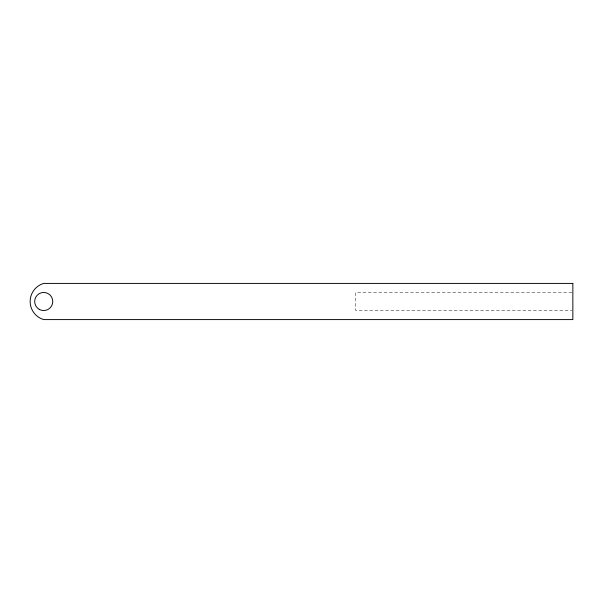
<?xml version="1.0" encoding="UTF-8"?>
<svg xmlns="http://www.w3.org/2000/svg" width="603" height="603" viewBox="0 0 603 603"><rect width="100%" height="100%" fill="white"/><g stroke="black" fill="none" stroke-linecap="round" stroke-linejoin="round"><path stroke-width="0.45" stroke-dasharray="3.02 2.26" d="M571.908 292.455L355.77 292.455L355.77 310.545L571.908 310.545"/><path stroke-width="0.9" d="M572.85 283.41L43.718 283.41A18.844 18.844 0 0 0 43.718 319.59L572.85 319.59L572.85 283.41M39.195 309.331A9.045 9.045 0 0 0 52.763 301.5A9.045 9.045 0 0 0 39.195 293.669A9.045 9.045 0 0 0 39.195 309.331"/></g></svg>
